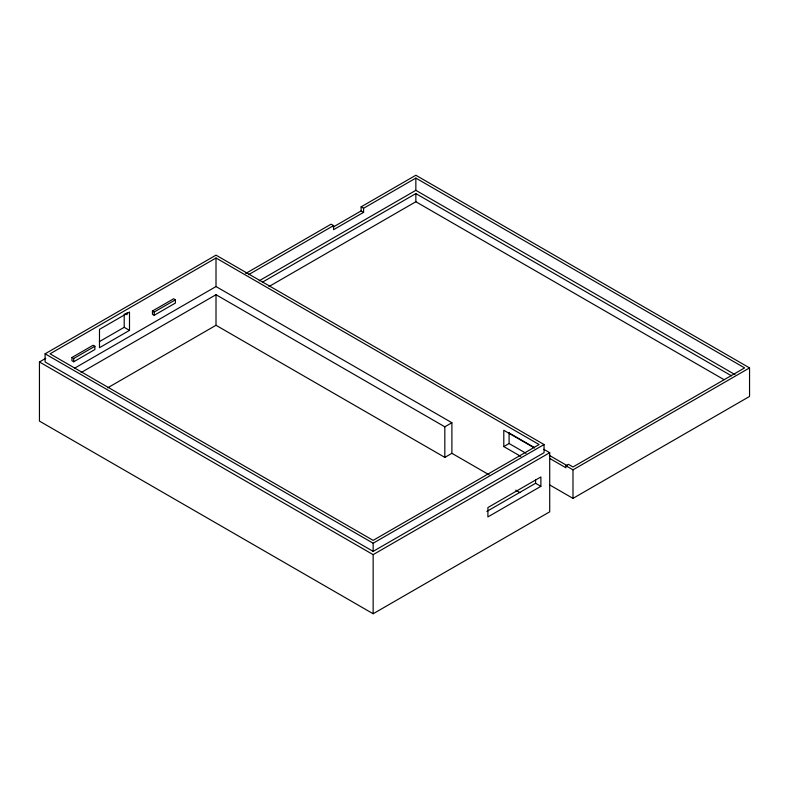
<?xml version="1.0" encoding="UTF-8"?>
<svg xmlns="http://www.w3.org/2000/svg" width="789" height="789" viewBox="0 0 789 789"><rect width="100%" height="100%" fill="white"/><g stroke="black" fill="none" stroke-linecap="round" stroke-linejoin="round"><path stroke-width="1.18" d="M45.101 353.817L216.008 255.153L544.055 444.542L544.055 452.699L373.148 551.373L45.101 361.973L45.101 353.817L373.148 543.217L544.055 444.542M216.008 258.003L50.042 353.817L373.148 540.366L539.114 444.542L216.008 258.003L216.008 286.545L451.89 422.726L451.89 453.31L489.121 474.8M543.818 449.306L549.706 452.699L549.706 511.824L373.148 613.753L39.45 421.099L39.45 361.973L45.762 358.334M71.937 357.496L93.122 345.257L94.887 346.282L94.887 349.537L73.702 361.776L71.937 360.751L71.937 357.496L73.702 358.512L94.887 346.282M99.355 341.657L124.198 327.317L129.495 330.374L129.495 312.03L99.483 329.358L99.483 347.702L129.495 330.374M152.445 311.014L173.639 298.775L175.405 299.8L175.405 303.055L154.21 315.294L152.445 314.269L152.445 311.014L154.21 312.03L175.405 299.8M74.511 368.236L216.008 286.545M245.704 273.477L331.104 224.175L333.579 225.595L333.579 229.678L363.591 212.349L363.591 208.266L415.852 178.097L744.609 367.901L572.992 466.98L568.405 464.327L565.93 465.757L565.93 467.798L550.041 458.626M333.175 227.054L361.125 210.919L361.125 206.846L415.852 175.247L749.55 367.901L749.55 396.443L572.992 498.382L549.538 484.841M248.496 274.72L333.579 225.595M81.159 372.556L216.008 294.701L444.828 426.81L451.89 422.726M259.167 280.795L415.852 190.327L735.003 374.588M262.658 282.038L415.852 193.591L731.492 375.82M269.039 286.506L415.852 201.747L724.026 379.667M107.698 387.813L216.008 325.285L444.828 457.393L451.89 453.31M534.518 448.014L503.796 430.271L503.796 446.584L509.092 443.526L526.046 453.31M39.45 361.973L373.148 554.637L549.706 452.699M486.852 511.41L535.583 483.282L540.879 486.34L540.879 476.96L487.908 507.544L487.908 516.923L540.879 486.34M565.93 465.757L572.992 469.84L749.55 367.901M361.125 206.846L363.591 208.266M361.125 210.919L363.591 212.349M549.331 455.361L567.34 465.757M508.599 432.658L534.153 447.412M503.796 446.584L520.75 456.367M515.71 490.156L519.961 492.612M125.135 313.588L127.019 314.683L127.019 312.641M572.992 469.84L572.992 498.382M535.583 479.761L535.583 483.282M509.092 432.826L509.092 443.526M444.828 426.81L444.828 457.393M415.852 178.097L415.852 190.327M415.852 193.591L415.852 201.747M373.148 543.217L373.148 551.373M373.148 554.637L373.148 613.753M216.008 294.701L216.008 325.285M154.21 312.03L154.21 315.294M124.198 314.239L124.198 327.317M73.702 358.512L73.702 361.776"/></g></svg>
